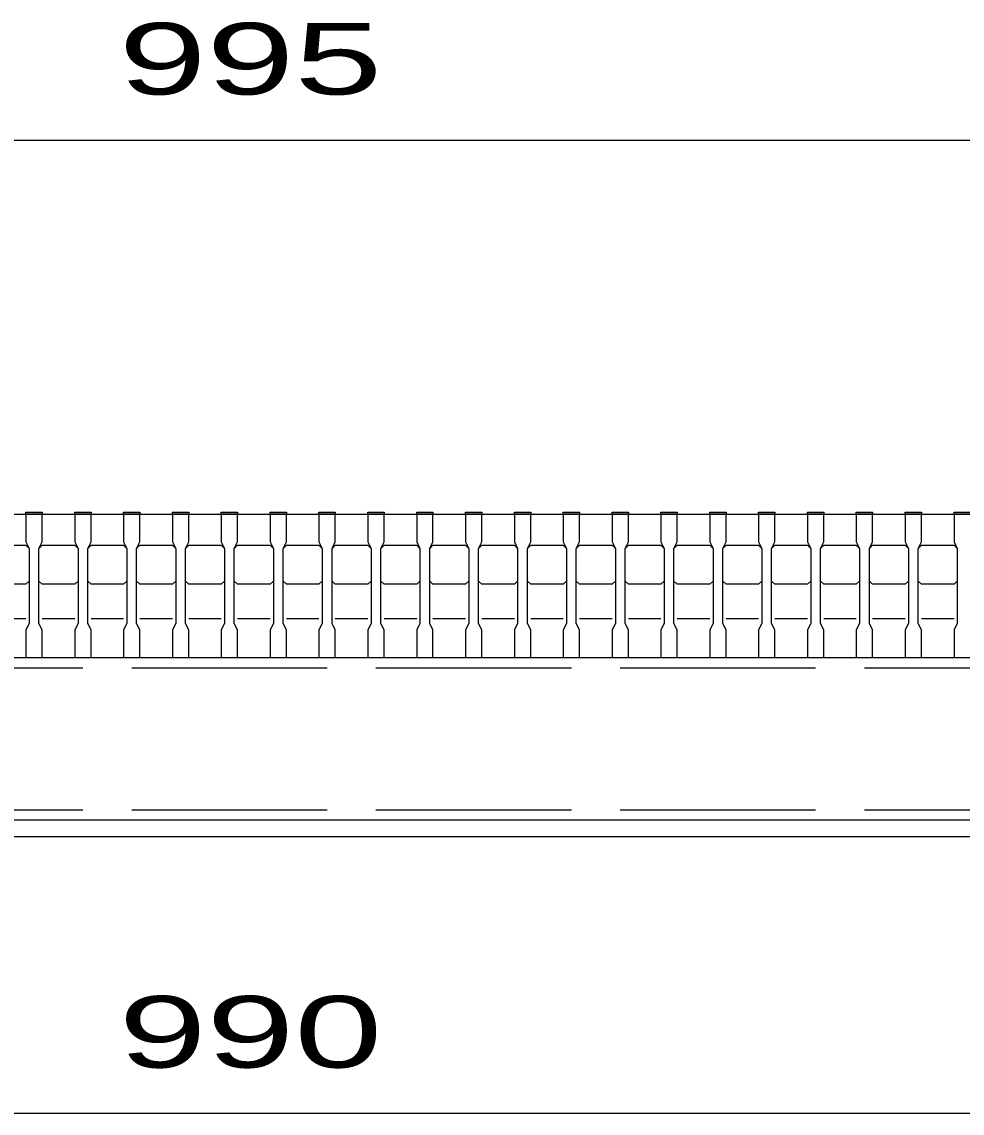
# Model space of a CAD drawing. Units: millimetres, scale not verified. Extents: x -1820 to 1731, y -1282 to 1054.
# Drawn here: x -1000.2 to -711.5, y -716.5 to -381.2 of the extents above; entities that cross this region are included whole.
import ezdxf
from ezdxf.enums import TextEntityAlignment as Align

# ---------------------------------------------------------------- set-up
doc = ezdxf.new("R2010")
doc.units = ezdxf.units.MM
doc.header["$LTSCALE"] = 10
doc.linetypes.add('DASHED', pattern=[7.5, 6, -1.5])
doc.layers.add('16', color=3, linetype='Continuous', lineweight=25)
doc.layers.add('22', color=4, linetype='Continuous', lineweight=25)
doc.styles.add('ベクトル', font='')
doc.styles.get('ベクトル').set_extended_font_data('ベクトル')

msp = doc.modelspace()

# ---------------------------------------------------------------- linework, layer by layer
at = {"layer": '16'}
for p, q in [((-1419, -532.5), (-424, -532.5)), ((-999, -532.5), (-999, -531.8)), ((-999, -531.8), (-994, -531.8)), ((-999, -532.5), (-999, -541)), ((-994, -532.5), (-999, -532.5)), ((-994, -531.8), (-994, -532.5)), ((-994, -541), (-994, -532.5)), ((-984, -532.5), (-984, -531.8)), ((-984, -531.8), (-979, -531.8)), ((-984, -532.5), (-984, -541)), ((-979, -532.5), (-984, -532.5)), ((-979, -531.8), (-979, -532.5)), ((-979, -541), (-979, -532.5)), ((-969, -532.5), (-969, -531.8)), ((-969, -531.8), (-964, -531.8)), ((-969, -532.5), (-969, -541)), ((-964, -532.5), (-969, -532.5)), ((-964, -531.8), (-964, -532.5)), ((-964, -541), (-964, -532.5)), ((-954, -532.5), (-954, -531.8)), ((-954, -531.8), (-949, -531.8)), ((-954, -532.5), (-954, -541)), ((-949, -532.5), (-954, -532.5)), ((-949, -531.8), (-949, -532.5)), ((-949, -541), (-949, -532.5)), ((-939, -532.5), (-939, -531.8)), ((-939, -531.8), (-934, -531.8)), ((-939, -532.5), (-939, -541)), ((-934, -532.5), (-939, -532.5)), ((-934, -531.8), (-934, -532.5)), ((-934, -541), (-934, -532.5)), ((-924, -532.5), (-924, -531.8)), ((-924, -531.8), (-919, -531.8)), ((-924, -532.5), (-924, -541)), ((-919, -532.5), (-924, -532.5)), ((-919, -531.8), (-919, -532.5)), ((-919, -541), (-919, -532.5)), ((-909, -532.5), (-909, -531.8)), ((-909, -531.8), (-904, -531.8)), ((-909, -532.5), (-909, -541)), ((-904, -532.5), (-909, -532.5)), ((-904, -531.8), (-904, -532.5)), ((-904, -541), (-904, -532.5)), ((-894, -532.5), (-894, -531.8)), ((-894, -531.8), (-889, -531.8)), ((-894, -532.5), (-894, -541)), ((-889, -532.5), (-894, -532.5)), ((-889, -531.8), (-889, -532.5)), ((-889, -541), (-889, -532.5)), ((-879, -532.5), (-879, -531.8)), ((-879, -531.8), (-874, -531.8)), ((-879, -532.5), (-879, -541)), ((-874, -532.5), (-879, -532.5)), ((-874, -531.8), (-874, -532.5)), ((-874, -541), (-874, -532.5)), ((-864, -532.5), (-864, -531.8)), ((-864, -531.8), (-859, -531.8)), ((-864, -532.5), (-864, -541)), ((-859, -532.5), (-864, -532.5)), ((-859, -531.8), (-859, -532.5)), ((-859, -541), (-859, -532.5)), ((-849, -532.5), (-849, -531.8)), ((-849, -531.8), (-844, -531.8)), ((-849, -532.5), (-849, -541)), ((-844, -532.5), (-849, -532.5)), ((-844, -531.8), (-844, -532.5)), ((-844, -541), (-844, -532.5)), ((-834, -532.5), (-834, -531.8)), ((-834, -531.8), (-829, -531.8)), ((-834, -532.5), (-834, -541)), ((-829, -532.5), (-834, -532.5)), ((-829, -531.8), (-829, -532.5)), ((-829, -541), (-829, -532.5)), ((-819, -532.5), (-819, -531.8)), ((-819, -531.8), (-814, -531.8)), ((-819, -532.5), (-819, -541)), ((-814, -532.5), (-819, -532.5)), ((-814, -531.8), (-814, -532.5)), ((-814, -541), (-814, -532.5)), ((-804, -532.5), (-804, -531.8)), ((-804, -531.8), (-799, -531.8)), ((-804, -532.5), (-804, -541)), ((-799, -532.5), (-804, -532.5)), ((-799, -531.8), (-799, -532.5)), ((-799, -541), (-799, -532.5)), ((-789, -532.5), (-789, -531.8)), ((-789, -531.8), (-784, -531.8)), ((-789, -532.5), (-789, -541)), ((-784, -532.5), (-789, -532.5)), ((-784, -531.8), (-784, -532.5)), ((-784, -541), (-784, -532.5)), ((-774, -532.5), (-774, -531.8)), ((-774, -531.8), (-769, -531.8)), ((-774, -532.5), (-774, -541)), ((-769, -532.5), (-774, -532.5)), ((-769, -531.8), (-769, -532.5)), ((-769, -541), (-769, -532.5)), ((-759, -532.5), (-759, -531.8)), ((-759, -531.8), (-754, -531.8)), ((-759, -532.5), (-759, -541)), ((-754, -532.5), (-759, -532.5)), ((-754, -531.8), (-754, -532.5)), ((-754, -541), (-754, -532.5)), ((-744, -532.5), (-744, -531.8)), ((-744, -531.8), (-739, -531.8)), ((-744, -532.5), (-744, -541)), ((-739, -532.5), (-744, -532.5)), ((-739, -531.8), (-739, -532.5)), ((-739, -541), (-739, -532.5)), ((-729, -532.5), (-729, -531.8)), ((-729, -531.8), (-724, -531.8)), ((-729, -532.5), (-729, -541)), ((-724, -532.5), (-729, -532.5)), ((-724, -531.8), (-724, -532.5)), ((-724, -541), (-724, -532.5)), ((-714, -532.5), (-714, -531.8)), ((-714, -531.8), (-709, -531.8)), ((-714, -532.5), (-714, -541)), ((-709, -532.5), (-714, -532.5)), ((-1009, -542), (-999, -542)), ((-999, -541), (-998, -543)), ((-999, -542), (-998, -543)), ((-998, -543), (-998, -566)), ((-995, -543), (-994, -541)), ((-995, -543), (-994, -542)), ((-995, -566), (-995, -543)), ((-994, -542), (-984, -542)), ((-984, -541), (-983, -543)), ((-984, -542), (-983, -543)), ((-983, -543), (-983, -566)), ((-980, -543), (-979, -541)), ((-980, -543), (-979, -542)), ((-980, -566), (-980, -543)), ((-979, -542), (-969, -542)), ((-969, -541), (-968, -543)), ((-969, -542), (-968, -543)), ((-968, -543), (-968, -566)), ((-965, -543), (-964, -541)), ((-965, -543), (-964, -542)), ((-965, -566), (-965, -543)), ((-964, -542), (-954, -542)), ((-954, -541), (-953, -543)), ((-954, -542), (-953, -543)), ((-953, -543), (-953, -566)), ((-950, -543), (-949, -541)), ((-950, -543), (-949, -542)), ((-950, -566), (-950, -543)), ((-949, -542), (-939, -542)), ((-939, -541), (-938, -543)), ((-939, -542), (-938, -543)), ((-938, -543), (-938, -566)), ((-935, -543), (-934, -541)), ((-935, -543), (-934, -542)), ((-935, -566), (-935, -543)), ((-934, -542), (-924, -542)), ((-924, -541), (-923, -543)), ((-924, -542), (-923, -543)), ((-923, -543), (-923, -566)), ((-920, -543), (-919, -541)), ((-920, -543), (-919, -542)), ((-920, -566), (-920, -543)), ((-919, -542), (-909, -542)), ((-909, -541), (-908, -543)), ((-909, -542), (-908, -543)), ((-908, -543), (-908, -566)), ((-905, -543), (-904, -541)), ((-905, -543), (-904, -542)), ((-905, -566), (-905, -543)), ((-904, -542), (-894, -542)), ((-894, -541), (-893, -543)), ((-894, -542), (-893, -543)), ((-893, -543), (-893, -566)), ((-890, -543), (-889, -541)), ((-890, -543), (-889, -542)), ((-890, -566), (-890, -543)), ((-889, -542), (-879, -542)), ((-879, -541), (-878, -543)), ((-879, -542), (-878, -543)), ((-878, -543), (-878, -566)), ((-875, -543), (-874, -541)), ((-875, -543), (-874, -542)), ((-875, -566), (-875, -543)), ((-874, -542), (-864, -542)), ((-864, -541), (-863, -543)), ((-864, -542), (-863, -543)), ((-863, -543), (-863, -566)), ((-860, -543), (-859, -541)), ((-860, -543), (-859, -542)), ((-860, -566), (-860, -543)), ((-859, -542), (-849, -542)), ((-849, -541), (-848, -543)), ((-849, -542), (-848, -543)), ((-848, -543), (-848, -566)), ((-845, -543), (-844, -541)), ((-845, -543), (-844, -542)), ((-845, -566), (-845, -543)), ((-844, -542), (-834, -542)), ((-834, -541), (-833, -543)), ((-834, -542), (-833, -543)), ((-833, -543), (-833, -566)), ((-830, -543), (-829, -541)), ((-830, -543), (-829, -542)), ((-830, -566), (-830, -543)), ((-829, -542), (-819, -542)), ((-819, -541), (-818, -543)), ((-819, -542), (-818, -543)), ((-818, -543), (-818, -566)), ((-815, -543), (-814, -541)), ((-815, -543), (-814, -542)), ((-815, -566), (-815, -543)), ((-814, -542), (-804, -542)), ((-804, -541), (-803, -543)), ((-804, -542), (-803, -543)), ((-803, -543), (-803, -566)), ((-800, -543), (-799, -541)), ((-800, -543), (-799, -542)), ((-800, -566), (-800, -543)), ((-799, -542), (-789, -542)), ((-789, -541), (-788, -543)), ((-789, -542), (-788, -543)), ((-788, -543), (-788, -566)), ((-785, -543), (-784, -541)), ((-785, -543), (-784, -542)), ((-785, -566), (-785, -543)), ((-784, -542), (-774, -542)), ((-774, -541), (-773, -543)), ((-774, -542), (-773, -543)), ((-773, -543), (-773, -566)), ((-770, -543), (-769, -541)), ((-770, -543), (-769, -542)), ((-770, -566), (-770, -543)), ((-769, -542), (-759, -542)), ((-759, -541), (-758, -543)), ((-759, -542), (-758, -543)), ((-758, -543), (-758, -566)), ((-755, -543), (-754, -541)), ((-755, -543), (-754, -542)), ((-755, -566), (-755, -543)), ((-754, -542), (-744, -542)), ((-744, -541), (-743, -543)), ((-744, -542), (-743, -543)), ((-743, -543), (-743, -566)), ((-740, -543), (-739, -541)), ((-740, -543), (-739, -542)), ((-740, -566), (-740, -543)), ((-739, -542), (-729, -542)), ((-729, -541), (-728, -543)), ((-729, -542), (-728, -543)), ((-728, -543), (-728, -566)), ((-725, -543), (-724, -541)), ((-725, -543), (-724, -542)), ((-725, -566), (-725, -543)), ((-724, -542), (-714, -542)), ((-714, -541), (-713, -543)), ((-714, -542), (-713, -543)), ((-713, -543), (-713, -566)), ((-998, -553), (-999, -554)), ((-994, -554), (-995, -553)), ((-983, -553), (-984, -554)), ((-979, -554), (-980, -553)), ((-968, -553), (-969, -554)), ((-964, -554), (-965, -553)), ((-953, -553), (-954, -554)), ((-949, -554), (-950, -553)), ((-938, -553), (-939, -554)), ((-934, -554), (-935, -553)), ((-923, -553), (-924, -554)), ((-919, -554), (-920, -553)), ((-908, -553), (-909, -554)), ((-904, -554), (-905, -553)), ((-893, -553), (-894, -554)), ((-889, -554), (-890, -553)), ((-878, -553), (-879, -554)), ((-874, -554), (-875, -553)), ((-863, -553), (-864, -554)), ((-859, -554), (-860, -553)), ((-848, -553), (-849, -554)), ((-844, -554), (-845, -553)), ((-833, -553), (-834, -554)), ((-829, -554), (-830, -553)), ((-818, -553), (-819, -554)), ((-814, -554), (-815, -553)), ((-803, -553), (-804, -554)), ((-799, -554), (-800, -553)), ((-788, -553), (-789, -554)), ((-784, -554), (-785, -553)), ((-773, -553), (-774, -554)), ((-769, -554), (-770, -553)), ((-758, -553), (-759, -554)), ((-754, -554), (-755, -553)), ((-743, -553), (-744, -554)), ((-739, -554), (-740, -553)), ((-728, -553), (-729, -554)), ((-724, -554), (-725, -553)), ((-713, -553), (-714, -554)), ((-999, -554), (-1009, -554)), ((-984, -554), (-994, -554)), ((-969, -554), (-979, -554)), ((-954, -554), (-964, -554)), ((-939, -554), (-949, -554)), ((-924, -554), (-934, -554)), ((-909, -554), (-919, -554)), ((-894, -554), (-904, -554)), ((-879, -554), (-889, -554)), ((-864, -554), (-874, -554)), ((-849, -554), (-859, -554)), ((-834, -554), (-844, -554)), ((-819, -554), (-829, -554)), ((-804, -554), (-814, -554)), ((-789, -554), (-799, -554)), ((-774, -554), (-784, -554)), ((-759, -554), (-769, -554)), ((-744, -554), (-754, -554)), ((-729, -554), (-739, -554)), ((-714, -554), (-724, -554)), ((-1009, -564.5), (-999, -564.5)), ((-998, -566), (-999, -568)), ((-994, -568), (-995, -566)), ((-994, -564.5), (-984, -564.5)), ((-983, -566), (-984, -568)), ((-979, -568), (-980, -566)), ((-979, -564.5), (-969, -564.5)), ((-968, -566), (-969, -568)), ((-964, -568), (-965, -566)), ((-964, -564.5), (-954, -564.5)), ((-953, -566), (-954, -568)), ((-949, -568), (-950, -566)), ((-949, -564.5), (-939, -564.5)), ((-938, -566), (-939, -568)), ((-934, -568), (-935, -566)), ((-934, -564.5), (-924, -564.5)), ((-923, -566), (-924, -568)), ((-919, -568), (-920, -566)), ((-919, -564.5), (-909, -564.5)), ((-908, -566), (-909, -568)), ((-904, -568), (-905, -566)), ((-904, -564.5), (-894, -564.5)), ((-893, -566), (-894, -568)), ((-889, -568), (-890, -566)), ((-889, -564.5), (-879, -564.5)), ((-878, -566), (-879, -568)), ((-874, -568), (-875, -566)), ((-874, -564.5), (-864, -564.5)), ((-863, -566), (-864, -568)), ((-859, -568), (-860, -566)), ((-859, -564.5), (-849, -564.5)), ((-848, -566), (-849, -568)), ((-844, -568), (-845, -566)), ((-844, -564.5), (-834, -564.5)), ((-833, -566), (-834, -568)), ((-829, -568), (-830, -566)), ((-829, -564.5), (-819, -564.5)), ((-818, -566), (-819, -568)), ((-814, -568), (-815, -566)), ((-814, -564.5), (-804, -564.5)), ((-803, -566), (-804, -568)), ((-799, -568), (-800, -566)), ((-799, -564.5), (-789, -564.5)), ((-788, -566), (-789, -568)), ((-784, -568), (-785, -566)), ((-784, -564.5), (-774, -564.5)), ((-773, -566), (-774, -568)), ((-769, -568), (-770, -566)), ((-769, -564.5), (-759, -564.5)), ((-758, -566), (-759, -568)), ((-754, -568), (-755, -566)), ((-754, -564.5), (-744, -564.5)), ((-743, -566), (-744, -568)), ((-739, -568), (-740, -566)), ((-739, -564.5), (-729, -564.5)), ((-728, -566), (-729, -568)), ((-724, -568), (-725, -566)), ((-724, -564.5), (-714, -564.5)), ((-713, -566), (-714, -568)), ((-999, -568), (-999, -576.5)), ((-994, -576.5), (-994, -568)), ((-984, -568), (-984, -576.5)), ((-979, -576.5), (-979, -568)), ((-969, -568), (-969, -576.5)), ((-964, -576.5), (-964, -568)), ((-954, -568), (-954, -576.5)), ((-949, -576.5), (-949, -568)), ((-939, -568), (-939, -576.5)), ((-934, -576.5), (-934, -568)), ((-924, -568), (-924, -576.5)), ((-919, -576.5), (-919, -568)), ((-909, -568), (-909, -576.5)), ((-904, -576.5), (-904, -568)), ((-894, -568), (-894, -576.5)), ((-889, -576.5), (-889, -568)), ((-879, -568), (-879, -576.5)), ((-874, -576.5), (-874, -568)), ((-864, -568), (-864, -576.5)), ((-859, -576.5), (-859, -568)), ((-849, -568), (-849, -576.5)), ((-844, -576.5), (-844, -568)), ((-834, -568), (-834, -576.5)), ((-829, -576.5), (-829, -568)), ((-819, -568), (-819, -576.5)), ((-814, -576.5), (-814, -568)), ((-804, -568), (-804, -576.5)), ((-799, -576.5), (-799, -568)), ((-789, -568), (-789, -576.5)), ((-784, -576.5), (-784, -568)), ((-774, -568), (-774, -576.5)), ((-769, -576.5), (-769, -568)), ((-759, -568), (-759, -576.5)), ((-754, -576.5), (-754, -568)), ((-744, -568), (-744, -576.5)), ((-739, -576.5), (-739, -568)), ((-729, -568), (-729, -576.5)), ((-724, -576.5), (-724, -568)), ((-714, -568), (-714, -576.5)), ((-1416.5, -576.5), (-426.5, -576.5)), ((-999, -576.5), (-994, -576.5)), ((-984, -576.5), (-979, -576.5)), ((-969, -576.5), (-964, -576.5)), ((-954, -576.5), (-949, -576.5)), ((-939, -576.5), (-934, -576.5)), ((-924, -576.5), (-919, -576.5)), ((-909, -576.5), (-904, -576.5)), ((-894, -576.5), (-889, -576.5)), ((-879, -576.5), (-874, -576.5)), ((-864, -576.5), (-859, -576.5)), ((-849, -576.5), (-844, -576.5)), ((-834, -576.5), (-829, -576.5)), ((-819, -576.5), (-814, -576.5)), ((-804, -576.5), (-799, -576.5)), ((-789, -576.5), (-784, -576.5)), ((-774, -576.5), (-769, -576.5)), ((-759, -576.5), (-754, -576.5)), ((-744, -576.5), (-739, -576.5)), ((-729, -576.5), (-724, -576.5)), ((-714, -576.5), (-709, -576.5)), ((-426.5, -626.5), (-1416.5, -626.5)), ((-426.5, -626.5), (-1416.5, -626.5)), ((-1416.5, -631.5), (-426.5, -631.5))]:
    msp.add_line(p, q, dxfattribs=at)
at = {"layer": '16', "linetype": 'DASHED'}
for p, q in [((-1416.5, -579.7), (-426.5, -579.7)), ((-1416.5, -623.3), (-426.5, -623.3))]:
    msp.add_line(p, q, dxfattribs=at)
at = {"layer": '22'}
for p, q in [((-1419, -417.5), (-424, -417.5)), ((-1416.5, -716.5), (-426.5, -716.5))]:
    msp.add_line(p, q, dxfattribs=at)

# ---------------------------------------------------------------- texts
at = {"layer": '22', "color": 2, "style": 'ベクトル', "width": 1.65}
for s, p in [(' 995 ', (-984, -392.5)), (' 990 ', (-984, -691.5))]:
    msp.add_text(s, height=21.99, dxfattribs=at).set_placement(p, align=Align.MIDDLE_LEFT)

doc.saveas('drawing.dxf')
